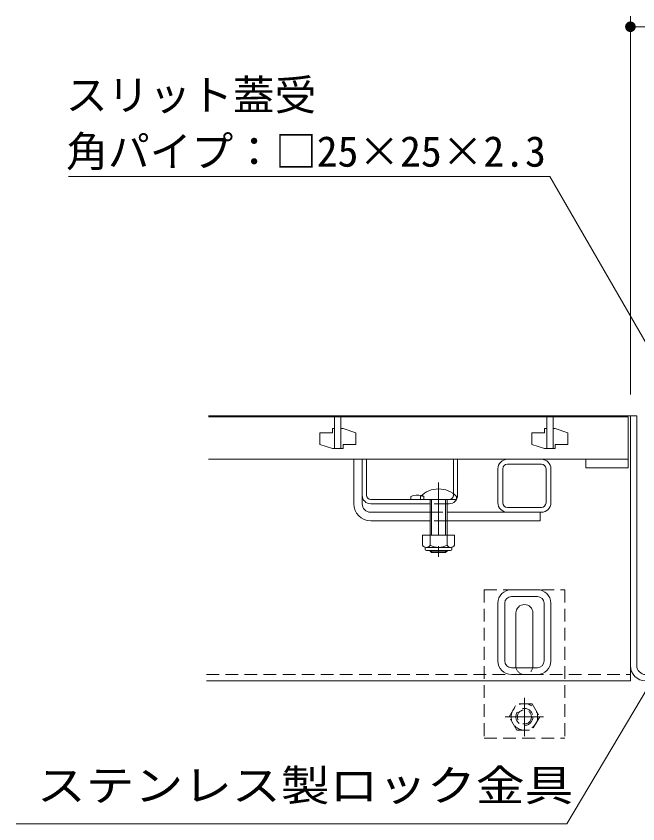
# Model space of a CAD drawing. Units: millimetres at full size, sheet at 1:5; details may follow other scales. Extents: x -1552 to 1963, y -1362 to 1348.
# Drawn here: x -1255.4 to -962.2, y -753.8 to -373 of the extents above; entities that cross this region are included whole.
import ezdxf
from ezdxf.enums import TextEntityAlignment as Align

# ---------------------------------------------------------------- set-up
doc = ezdxf.new("R2010")
doc.units = ezdxf.units.MM
doc.header["$LTSCALE"] = 5
doc.linetypes.add('CHAIN1', pattern=[8, 5, -1, 1, -1])
doc.linetypes.add('DASHED1', pattern=[1.8, 1.2, -0.6])
for name, color, linetype, lineweight in [('4-2', 3, 'Continuous', 18), ('4-3', 4, 'Continuous', 18), ('4-4', 7, 'Continuous', 18), ('4-5', 7, 'Continuous', 18), ('4-7', 2, 'Continuous', 18), ('4-8', 7, 'Continuous', 18), ('4-9', 2, 'DASHED1', 18), ('4-A', 7, 'Continuous', 18), ('4-B', 134, 'Continuous', 18)]:
    doc.layers.add(name, color=color, linetype=linetype, lineweight=lineweight)
doc.styles.add('ＭＳ ゴシック', font='')
doc.styles.get('ＭＳ ゴシック').set_extended_font_data('MS Gothic')

msp = doc.modelspace()

# ---------------------------------------------------------------- linework, layer by layer
at = {"layer": '4-2'}
for p, q in [((-1164.701, -561.912), (-966.701, -561.912)), ((-1105.201, -561.912), (-1105.201, -576.912)), ((-1105.201, -561.912), (-1105.201, -576.912)), ((-1105.201, -561.912), (-1105.201, -576.912)), ((-1105.201, -561.912), (-1105.201, -576.912)), ((-1105.201, -561.912), (-1105.201, -576.912)), ((-1102.201, -561.912), (-1102.201, -576.912)), ((-1102.201, -561.912), (-1102.201, -576.912)), ((-1102.201, -561.912), (-1102.201, -576.912)), ((-1102.201, -561.912), (-1102.201, -576.912)), ((-1102.201, -561.912), (-1102.201, -576.912)), ((-1005.201, -561.912), (-1005.201, -576.912)), ((-1005.201, -561.912), (-1005.201, -576.912)), ((-1005.201, -561.912), (-1005.201, -576.912)), ((-1005.201, -561.912), (-1005.201, -576.912)), ((-1005.201, -561.912), (-1005.201, -576.912)), ((-1002.201, -561.912), (-1002.201, -576.912)), ((-1002.201, -561.912), (-1002.201, -576.912)), ((-1002.201, -561.912), (-1002.201, -576.912)), ((-1002.201, -561.912), (-1002.201, -576.912)), ((-1002.201, -561.912), (-1002.201, -576.912)), ((-1101.201, -567.412), (-1102.201, -567.412)), ((-1101.201, -567.412), (-1095.201, -569.412)), ((-1001.201, -567.412), (-1002.201, -567.412)), ((-1001.201, -567.412), (-995.201, -569.412)), ((-1112.201, -569.412), (-1106.201, -569.412)), ((-1112.201, -569.412), (-1112.201, -574.912)), ((-1095.201, -569.412), (-1095.201, -574.912)), ((-1012.201, -569.412), (-1006.201, -569.412)), ((-1012.201, -569.412), (-1012.201, -574.912)), ((-995.201, -569.412), (-995.201, -574.912)), ((-1106.201, -576.912), (-1112.201, -574.912)), ((-1101.201, -574.912), (-1101.201, -576.912)), ((-1101.201, -574.912), (-1095.201, -574.912)), ((-1006.201, -576.912), (-1012.201, -574.912)), ((-1001.201, -574.912), (-1001.201, -576.912)), ((-1001.201, -574.912), (-995.201, -574.912)), ((-1101.201, -576.912), (-1106.201, -576.912)), ((-1105.201, -576.912), (-1102.201, -576.912)), ((-1001.201, -576.912), (-1006.201, -576.912)), ((-1005.201, -576.912), (-1002.201, -576.912)), ((-966.701, -581.912), (-1164.701, -581.912))]:
    msp.add_line(p, q, dxfattribs=at)
for points in [[(-966.701, -561.912), (-966.701, -585.912), (-986.701, -585.912), (-986.701, -581.912)], [(-1105.201, -567.412), (-1106.201, -567.412), (-1106.201, -569.412)], [(-1005.201, -567.412), (-1006.201, -567.412), (-1006.201, -569.412)]]:
    msp.add_lwpolyline(points, dxfattribs=at)
at = {"layer": '4-3'}
for p, q in [((-962.701, -561.412), (-1164.701, -561.412)), ((-962.701, -679.212), (-962.701, -561.412))]:
    msp.add_line(p, q, dxfattribs=at)
at = {"layer": '4-3', "linetype": 'DASHED1'}
msp.add_line((-1165.701, -683.412), (-965.701, -683.412), dxfattribs=at)
at = {"layer": '4-3'}
msp.add_lwpolyline([(-1165.701, -686.412), (-965.701, -686.412), (-965.701, -561.412)], dxfattribs=at)
for radius in [7.2, 4.2]:
    msp.add_arc((-958.501, -679.212), radius, 180, 270, dxfattribs=at)
at = {"layer": '4-4'}
for p, q in [((-965.701, -551.412), (-965.701, -372.976)), ((-965.701, -377.976), (-265.701, -377.976))]:
    msp.add_line(p, q, dxfattribs=at)
for points in [[(-965.701, -377.976), (-968.026, -377.056), (-967.892, -376.772)], [(-965.701, -377.976), (-967.892, -376.772), (-967.724, -376.506)], [(-965.701, -377.976), (-967.724, -376.506), (-967.524, -376.265)], [(-965.701, -377.976), (-967.524, -376.265), (-967.295, -376.05)], [(-965.701, -377.976), (-967.295, -376.05), (-967.041, -375.865)], [(-965.701, -377.976), (-967.041, -375.865), (-966.766, -375.714)], [(-965.701, -377.976), (-966.766, -375.714), (-966.474, -375.598)], [(-965.701, -377.976), (-966.474, -375.598), (-966.17, -375.52)], [(-965.701, -377.976), (-966.17, -375.52), (-965.858, -375.481)], [(-965.701, -377.976), (-965.858, -375.481), (-965.544, -375.481)], [(-965.701, -377.976), (-965.544, -375.481), (-965.233, -375.52)], [(-965.701, -377.976), (-965.233, -375.52), (-964.929, -375.598)], [(-965.701, -377.976), (-964.929, -375.598), (-964.637, -375.714)], [(-965.701, -377.976), (-964.637, -375.714), (-964.362, -375.865)], [(-965.701, -377.976), (-964.362, -375.865), (-964.108, -376.05)], [(-965.701, -377.976), (-964.108, -376.05), (-963.879, -376.265)], [(-965.701, -377.976), (-963.879, -376.265), (-963.679, -376.506)], [(-965.701, -377.976), (-963.679, -376.506), (-963.511, -376.772)], [(-965.701, -377.976), (-963.511, -376.772), (-963.377, -377.056)], [(-965.701, -377.976), (-968.201, -377.976), (-968.182, -377.663)], [(-965.701, -377.976), (-968.182, -378.289), (-968.201, -377.976)], [(-965.701, -377.976), (-968.182, -377.663), (-968.123, -377.354)], [(-965.701, -377.976), (-968.123, -378.598), (-968.182, -378.289)], [(-965.701, -377.976), (-968.123, -377.354), (-968.026, -377.056)], [(-965.701, -377.976), (-968.026, -378.896), (-968.123, -378.598)], [(-965.701, -377.976), (-967.892, -379.18), (-968.026, -378.896)], [(-965.701, -377.976), (-967.724, -379.445), (-967.892, -379.18)], [(-965.701, -377.976), (-967.524, -379.687), (-967.724, -379.445)], [(-965.701, -377.976), (-967.295, -379.902), (-967.524, -379.687)], [(-965.701, -377.976), (-967.041, -380.087), (-967.295, -379.902)], [(-965.701, -377.976), (-966.766, -380.238), (-967.041, -380.087)], [(-965.701, -377.976), (-966.474, -380.354), (-966.766, -380.238)], [(-965.701, -377.976), (-966.17, -380.432), (-966.474, -380.354)], [(-965.701, -377.976), (-965.858, -380.471), (-966.17, -380.432)], [(-965.701, -377.976), (-965.544, -380.471), (-965.858, -380.471)], [(-965.701, -377.976), (-963.377, -377.056), (-963.28, -377.354)], [(-965.701, -377.976), (-963.28, -377.354), (-963.221, -377.663)], [(-965.701, -377.976), (-963.221, -377.663), (-963.201, -377.976)], [(-965.701, -377.976), (-965.233, -380.432), (-965.544, -380.471)], [(-965.701, -377.976), (-964.929, -380.354), (-965.233, -380.432)], [(-965.701, -377.976), (-964.637, -380.238), (-964.929, -380.354)], [(-965.701, -377.976), (-964.362, -380.087), (-964.637, -380.238)], [(-965.701, -377.976), (-964.108, -379.902), (-964.362, -380.087)], [(-965.701, -377.976), (-963.879, -379.687), (-964.108, -379.902)], [(-965.701, -377.976), (-963.679, -379.445), (-963.879, -379.687)], [(-965.701, -377.976), (-963.511, -379.18), (-963.679, -379.445)], [(-965.701, -377.976), (-963.377, -378.896), (-963.511, -379.18)], [(-965.701, -377.976), (-963.28, -378.598), (-963.377, -378.896)], [(-965.701, -377.976), (-963.221, -378.289), (-963.28, -378.598)], [(-965.701, -377.976), (-963.201, -377.976), (-963.221, -378.289)]]:
    msp.add_solid(points, dxfattribs=at)
at = {"layer": '4-5'}
for p, q in [((-1003.78, -448.522), (-1230.664, -448.522)), ((-922.451, -589.387), (-1003.78, -448.522)), ((-995.69, -753.824), (-1255.39, -753.824))]:
    msp.add_line(p, q, dxfattribs=at)
msp.add_lwpolyline([(-995.69, -753.824), (-911.204, -611.912), (-916.141, -623.396)], dxfattribs=at)
at = {"layer": '4-7', "color": 7}
for p, q in [((-1096.201, -602.912), (-1096.201, -581.912)), ((-1096.201, -581.912), (-1092.201, -581.912)), ((-1092.201, -602.912), (-1092.201, -581.912)), ((-1088.201, -606.912), (-1060.201, -606.912)), ((-1008.201, -606.912), (-1052.201, -606.912)), ((-1008.201, -606.912), (-1008.201, -610.912)), ((-1088.201, -610.912), (-1060.201, -610.912)), ((-1052.201, -610.912), (-1008.201, -610.912))]:
    msp.add_line(p, q, dxfattribs=at)
at = {"layer": '4-7'}
for p, q in [((-1092.201, -581.912), (-1090.201, -581.912)), ((-1092.201, -598.912), (-1092.201, -581.912)), ((-1090.201, -598.912), (-1090.201, -581.912)), ((-1049.201, -598.136), (-1049.201, -581.912)), ((-1049.201, -581.912), (-1047.201, -581.912)), ((-1047.201, -598.912), (-1047.201, -581.912)), ((-1088.201, -600.912), (-1051.201, -600.912)), ((-1069.201, -599.412), (-1069.201, -600.912)), ((-1088.201, -602.912), (-1060.201, -602.912)), ((-1052.201, -602.912), (-1051.201, -602.912)), ((-1060.201, -617.682), (-1060.201, -622.482)), ((-1052.201, -617.682), (-1052.201, -622.482)), ((-1048.701, -617.682), (-1048.701, -622.482)), ((-1062.551, -624.232), (-1062.551, -623.391)), ((-1050.451, -623.482), (-1061.951, -623.482)), ((-1049.851, -624.232), (-1049.851, -623.391)), ((-1061.801, -624.982), (-1050.601, -624.982))]:
    msp.add_line(p, q, dxfattribs=at)
at = {"layer": '4-7', "color": 7, "linetype": 'CHAIN1'}
msp.add_line((-1056.201, -592.883), (-1056.201, -628.912), dxfattribs=at)
at = {"layer": '4-7', "color": 6}
for p, q in [((-1064.701, -600.912), (-1064.701, -599.412)), ((-1064.701, -600.912), (-1047.701, -600.912)), ((-1060.201, -610.912), (-1060.201, -600.912)), ((-1059.451, -610.912), (-1059.451, -600.912)), ((-1052.951, -600.912), (-1052.951, -610.912)), ((-1052.201, -600.912), (-1052.201, -610.912)), ((-1047.701, -599.412), (-1047.701, -600.912)), ((-1060.201, -617.682), (-1060.201, -610.912)), ((-1059.451, -617.682), (-1059.451, -610.912)), ((-1052.951, -610.912), (-1052.951, -617.682)), ((-1052.201, -610.912), (-1052.201, -617.682)), ((-1060.201, -625.212), (-1060.201, -624.982)), ((-1052.201, -625.212), (-1060.201, -625.212)), ((-1059.451, -625.912), (-1060.201, -625.212)), ((-1059.451, -625.912), (-1059.451, -624.982)), ((-1052.951, -625.912), (-1059.451, -625.912)), ((-1052.201, -624.982), (-1052.201, -625.212))]:
    msp.add_line(p, q, dxfattribs=at)
at = {"layer": '4-7', "linetype": 'DASHED1'}
for p, q in [((-1063.201, -599.412), (-1063.201, -600.912)), ((-1049.201, -598.136), (-1049.201, -598.912)), ((-1052.201, -602.912), (-1060.201, -602.912))]:
    msp.add_line(p, q, dxfattribs=at)
at = {"layer": '4-7', "color": 7, "linetype": 'DASHED1'}
for p, q in [((-1060.201, -606.912), (-1052.201, -606.912)), ((-1052.201, -610.912), (-1060.201, -610.912))]:
    msp.add_line(p, q, dxfattribs=at)
at = {"layer": '4-7'}
msp.add_lwpolyline([(-1048.701, -617.682), (-1063.701, -617.682), (-1063.701, -622.482)], dxfattribs=at)
at = {"layer": '4-7', "color": 6}
msp.add_lwpolyline([(-1052.951, -624.982), (-1052.951, -625.912), (-1052.201, -625.212)], dxfattribs=at)
msp.add_arc((-1056.201, -607.883), 12, 44.90053, 135.09947, dxfattribs=at)
at = {"layer": '4-7'}
for centre, radius, start, end in [((-1088.201, -598.912), 4, 180, 270), ((-1088.201, -598.912), 2, 180, 270), ((-1066.201, -606.612), 7.8, 76.01978, 112.61986), ((-1051.201, -598.912), 4, 270, 0), ((-1061.951, -621.45), 2.031, 210.51797, 329.48203), ((-1061.801, -624.232), 0.75, 180, 270), ((-1056.201, -614.981), 8.5, 241.92867, 298.07147), ((-1050.451, -621.45), 2.031, 210.51451, 329.48514), ((-1050.601, -624.232), 0.75, 270, 0)]:
    msp.add_arc(centre, radius, start, end, dxfattribs=at)
at = {"layer": '4-7', "linetype": 'DASHED1'}
for centre, radius, start, end in [((-1066.201, -606.612), 7.8, 67.38014, 76.01978), ((-1051.201, -598.912), 2, 270, 0)]:
    msp.add_arc(centre, radius, start, end, dxfattribs=at)
at = {"layer": '4-7', "color": 7}
for radius in [8, 4]:
    msp.add_arc((-1088.201, -602.912), radius, 180, 270, dxfattribs=at)
at = {"layer": '4-8', "linetype": 'DASHED1'}
for p, q in [((-1034.701, -643.412), (-996.701, -643.412)), ((-996.701, -643.412), (-996.701, -713.412))]:
    msp.add_line(p, q, dxfattribs=at)
at = {"layer": '4-8'}
for p, q in [((-1019.701, -679.412), (-1019.701, -654.412)), ((-1011.701, -679.412), (-1011.701, -654.412))]:
    msp.add_line(p, q, dxfattribs=at)
at = {"layer": '4-8', "linetype": 'DASHED1'}
msp.add_lwpolyline([(-1034.701, -643.412), (-1034.701, -713.412), (-996.701, -713.412)], dxfattribs=at)
at = {"layer": '4-8'}
for centre, start, end in [((-1015.701, -654.412), 0, 180), ((-1015.701, -679.412), 180, 191.53696), ((-1015.701, -679.412), 348.46304, 0)]:
    msp.add_arc(centre, 4, start, end, dxfattribs=at)
at = {"layer": '4-8', "linetype": 'DASHED1'}
msp.add_arc((-1015.701, -679.412), 4, 191.53696, 348.46304, dxfattribs=at)
at = {"layer": '4-9', "linetype": 'CHAIN1'}
for p, q in [((-1015.701, -694.404), (-1015.701, -712.404)), ((-1006.701, -703.404), (-1024.701, -703.404))]:
    msp.add_line(p, q, dxfattribs=at)
at = {"layer": '4-9'}
for p, q in [((-1012.101, -697.168), (-1019.301, -697.168)), ((-1012.101, -697.168), (-1008.501, -703.404)), ((-1008.501, -703.404), (-1012.101, -709.639)), ((-1019.301, -709.639), (-1012.101, -709.639))]:
    msp.add_line(p, q, dxfattribs=at)
msp.add_lwpolyline([(-1019.301, -709.639), (-1022.901, -703.404), (-1019.301, -697.168)], dxfattribs=at)
for radius in [6.235, 4, 3.323]:
    msp.add_circle((-1015.701, -703.404), radius, dxfattribs=at)
at = {"layer": '4-A'}
for p, q in [((-1007.704, -581.912), (-1023.704, -581.912)), ((-1028.204, -602.412), (-1028.204, -586.412)), ((-1025.904, -602.412), (-1025.904, -586.412)), ((-1007.704, -584.212), (-1023.704, -584.212)), ((-1005.504, -586.412), (-1005.504, -602.412)), ((-1003.204, -586.412), (-1003.204, -602.412)), ((-1007.704, -604.612), (-1023.704, -604.612)), ((-1023.704, -606.912), (-1007.704, -606.912))]:
    msp.add_line(p, q, dxfattribs=at)
for centre, radius, start, end in [((-1023.704, -586.412), 4.5, 90, 180), ((-1007.704, -586.412), 4.5, 0, 90), ((-1023.704, -586.412), 2.2, 90, 180), ((-1007.704, -586.412), 2.2, 0, 90), ((-1023.704, -602.412), 4.5, 180, 270), ((-1023.704, -602.412), 2.2, 180, 270), ((-1007.704, -602.412), 2.2, 270, 0), ((-1007.704, -602.412), 4.5, 270, 0)]:
    msp.add_arc(centre, radius, start, end, dxfattribs=at)
at = {"layer": '4-B'}
for p, q in [((-1021.801, -643.412), (-1009.601, -643.412)), ((-1009.601, -646.612), (-1021.801, -646.612)), ((-1028.201, -649.812), (-1028.201, -677.012)), ((-1025.001, -677.012), (-1025.001, -649.812)), ((-1006.401, -677.012), (-1006.401, -649.812)), ((-1003.201, -649.812), (-1003.201, -677.012)), ((-1021.801, -680.212), (-1009.601, -680.212)), ((-1021.801, -683.412), (-1009.601, -683.412))]:
    msp.add_line(p, q, dxfattribs=at)
for centre, radius, start, end in [((-1021.801, -649.812), 6.4, 90, 180), ((-1009.601, -649.812), 6.4, 0, 90), ((-1021.801, -649.812), 3.2, 90, 180), ((-1009.601, -649.812), 3.2, 0, 90), ((-1021.801, -677.012), 6.4, 180, 270), ((-1021.801, -677.012), 3.2, 180, 270), ((-1009.601, -677.012), 3.2, 270, 0), ((-1009.601, -677.012), 6.4, 270, 0)]:
    msp.add_arc(centre, radius, start, end, dxfattribs=at)

# ---------------------------------------------------------------- texts
at = {"layer": '4-5', "color": 2, "style": 'ＭＳ ゴシック'}
for s, p in [('スリット蓋受', (-1232.022, -421.698)), ('角パイプ：□25×25×2.3', (-1231.8, -448.297))]:
    msp.add_text(s, height=14.44, dxfattribs=at).set_placement(p, align=Align.BOTTOM_LEFT)
at = {"layer": '4-5', "color": 2, "style": 'ＭＳ ゴシック', "width": 1.15}
msp.add_text('ステンレス製ロック金具', height=14.66, dxfattribs=at).set_placement((-1245.577, -747.435), align=Align.BOTTOM_LEFT)

doc.saveas('drawing.dxf')
